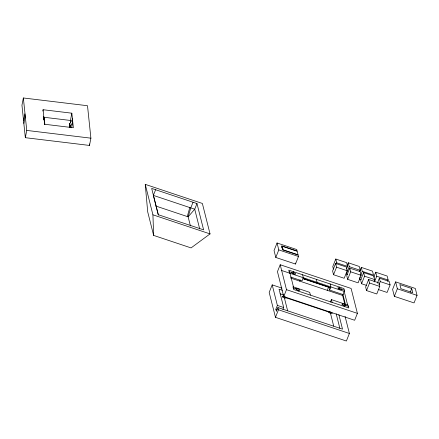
<?xml version="1.0" encoding="UTF-8"?>
<svg xmlns="http://www.w3.org/2000/svg" width="439" height="439" viewBox="0 0 439 439"><rect width="100%" height="100%" fill="white"/><g stroke="black" fill="none" stroke-linecap="round" stroke-linejoin="round"><path stroke-width="0.66" d="M71.612 127.787L72.649 122.426L72.397 118.519M43.927 119.748L44.004 118.437L44.707 124.484L44.586 123.326M44.52 121.219L43.73 116.686M72.649 122.426L69.79 127.513L69.636 123.864L72.347 119.529M23.36 97.974L21.95 105.239L25.341 137.692L89.49 145.435L90.9 138.17L87.509 105.722L23.36 97.974L26.752 130.421L25.341 137.692M23.552 120.533L24.858 113.794L25.16 116.692L23.86 123.414M42.841 111.04L43.093 109.717L71.837 113.191L73.357 127.727L44.613 124.259L43.093 109.717M70.635 122.388L70.427 120.456L71.837 113.191M187.25 216.707L189.73 207.746M158.336 215.115L153.365 195.393L155.615 189.73M193.039 202.242L190.784 207.899L188.133 216.833L190.438 225.986M196.979 203.559L203.614 229.855L158.309 214.715L151.674 188.413L196.979 203.559L194.724 209.216L188.133 216.833L155.867 206.05M277.047 242.981L274.046 250.532L275.791 257.452L295.485 264.037L298.493 256.486L298.119 255.021L282.584 249.829L281.58 245.835L297.115 251.026L296.742 249.566L277.047 242.981L278.792 249.901L275.791 257.452M281.723 247.497L282.222 246.241L297.165 251.234L298.07 254.812L283.128 249.818L282.222 246.241M281.953 288.127L272.196 284.867L269.189 292.412L275.472 317.331L346.382 341.026L349.389 333.475L345.087 316.431M280.203 264.744L277.453 271.653L283.737 296.566L354.646 320.267L357.395 313.358L351.107 288.445L280.203 264.744L286.486 289.663L283.737 296.566M338.859 314.62L342.524 329.157L277.92 307.563L276.416 311.339L275.879 309.193L277.377 305.418L272.196 284.867M275.472 317.331L278.48 309.78L277.92 307.563M293.038 273.815L293.532 272.559L293.307 271.659M282.93 309.413L283.682 307.525L279.056 289.186L282.293 290.267M299.678 281.108L300.177 279.852M346.569 268.964L347.567 266.446L346.607 262.637L335.775 259.021L332.767 266.566L333.41 269.107M335.605 263.444L332.603 270.989L333.541 274.726L344.181 278.282L347.183 270.737L346.239 266.994L335.605 263.444L336.548 267.181L333.541 274.726M336.236 264.08L336.735 262.824L335.775 259.021M327.253 290.327L328.504 287.177M345.394 304.26L342.941 294.525L329.645 290.08L330.891 286.947L330.139 283.973M330.38 302.098L331.374 299.596L348.116 305.187L348.818 307.959L293.664 289.526L292.967 286.755L309.709 292.352L310.406 295.123M347.008 265.924L348.259 262.774L359.289 266.462L360.265 270.342L359.766 271.598M339.127 289.219L339.627 287.968L339.396 287.068M348.259 262.774L349.235 266.654L346.234 274.199L347.529 274.633M349.74 268.141L346.739 275.687L347.666 279.358L358.103 282.848L361.105 275.297L360.183 271.626L349.74 268.141L350.668 271.807L347.666 279.358M342.941 294.525L344.187 291.392L347.628 305.023M344.95 304.71L342.618 295.458L343.117 294.201M359.782 271.165L361.286 267.389L372.513 271.143L373.507 275.083L362.279 271.335L361.286 267.389M360.029 276.993L359.278 278.88L361.149 279.506M360.529 275.736L362.279 271.335M374.05 281.498L374.802 279.61L373.891 276.01L363.651 272.592L360.644 280.137L361.555 283.737L366.675 285.449M361.555 283.737L364.557 276.191L363.651 272.592M368.645 279.478L365.643 287.029L366.532 290.558L376.777 293.982L379.779 286.431L378.89 282.903L368.645 279.478L369.539 283.007L366.532 290.558M373.715 277.25L375.718 272.218L387.138 276.038L388.153 280.055L387.653 281.311M374.478 281.898L376.728 276.235L375.718 272.218M377.375 283.182L379.378 278.145L389.228 281.437L390.101 284.9L387.099 292.451L378.478 289.57M379 284.752L380.251 281.608L379.378 278.145M395.605 281.876L392.603 289.422L394.348 296.347L414.048 302.926L417.05 295.381L415.305 288.456L395.605 281.876L397.355 288.796L394.348 296.347M410.213 292.303L411.716 288.527L399.896 284.576L400.944 288.73L412.759 292.676L411.716 288.527M210.045 233.905L191.064 247.914L153.639 235.408L147.702 211.878L145.243 184.364L202.363 203.455L210.045 233.905L152.926 214.814L145.243 184.364M43.691 117.229L70.427 120.456M26.752 130.421L90.9 138.17M303.278 278.507L306.543 279.539M153.365 195.393L194.724 209.216L199.701 228.944M349.235 266.654L360.265 270.342M336.735 262.824L347.567 266.446M376.728 276.235L388.153 280.055M364.557 276.191L374.802 279.61M380.251 281.608L390.101 284.9M350.668 271.807L361.105 275.297M336.548 267.181L347.183 270.737M397.355 288.796L417.05 295.381M278.792 249.901L298.493 256.486M369.539 283.007L379.779 286.431M289.18 271.741L291.737 272.597M341.767 289.317L344.33 290.174M281.651 270.49L344.681 291.556L343.929 288.582L288.78 270.15L289.526 273.124M303.245 278.529L328.893 287.106L329.645 290.08M302.937 278.677L330.518 287.891L329.437 287.364M290.673 277.053L302.07 280.867L303.316 277.733L302.564 274.754M290.717 278.112L342.618 295.458M293.263 287.935L295.826 288.791M345.855 305.511L348.412 306.367M286.486 289.663L357.395 313.358M280.142 293.828L284.033 295.123M286.168 297.807L328.323 311.893M277.377 305.418L283.682 307.525M278.48 309.78L349.389 333.475M275.879 309.193L277.135 309.616M69.944 125.669L69.708 125.351L69.949 127.667M344.061 305.544L344.286 306.444M336.192 313.77L339.857 328.306M331.374 299.596L332.076 302.361M330.468 313.243L333.717 326.122M316.354 279.363L317.101 282.337M295.238 263.06L295.485 264.037M297.966 290.141L298.196 291.041M290.02 273.288L293.461 286.919M284.373 297.84L287.649 310.823M69.488 124.616L69.554 124.994M69.839 123.518L70.141 126.416M69.636 123.864L69.938 126.761M69.516 124.237L69.796 127.315M44.487 120.456L44.822 124.116M43.664 116.637L43.905 118.958M152.926 214.814L153.639 235.408M89.49 145.435L89.353 144.085L89.49 145.435M329.02 312.573A2.113 0.593 21.7 0 0 332.241 313.364A2.113 0.593 21.7 0 0 329.612 311.712A2.113 0.593 21.7 0 0 329.02 312.573M282.93 297.17A2.113 0.593 21.7 0 0 286.146 297.96A2.113 0.593 21.7 0 0 283.523 296.309A2.113 0.593 21.7 0 0 282.93 297.17M292.44 273.277A2.113 0.593 21.7 0 0 295.656 274.068A2.113 0.593 21.7 0 0 293.032 272.416A2.113 0.593 21.7 0 0 292.44 273.277M338.529 288.681A2.113 0.593 21.7 0 0 341.745 289.471A2.113 0.593 21.7 0 0 339.122 287.819A2.113 0.593 21.7 0 0 338.529 288.681M296.523 289.471A2.113 0.593 21.7 0 0 299.744 290.261A2.113 0.593 21.7 0 0 297.115 288.61A2.113 0.593 21.7 0 0 296.523 289.471M342.618 304.875A2.113 0.593 21.7 0 0 345.833 305.665A2.113 0.593 21.7 0 0 343.205 304.013A2.113 0.593 21.7 0 0 342.618 304.875"/></g></svg>
